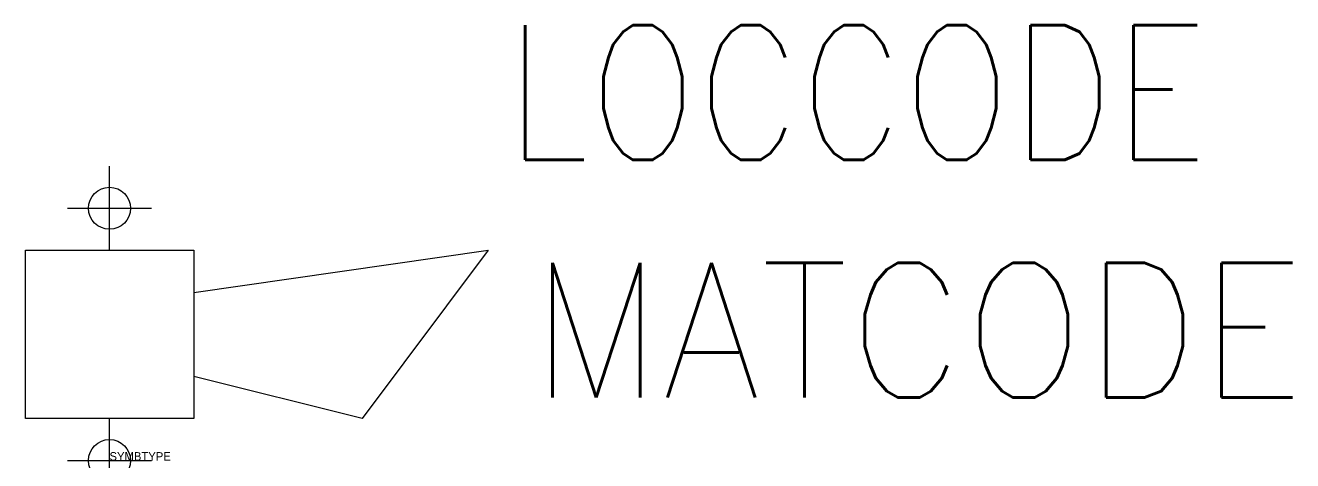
# Model space of a CAD drawing. Extents: x 103 to 133.1, y 234 to 244.4.
import ezdxf

# ---------------------------------------------------------------- set-up
doc = ezdxf.new("R2010")
doc.units = 0
doc.header["$MEASUREMENT"] = 0
doc.header["$PDMODE"] = 34
doc.linetypes.add('DASHED', pattern=[19.05, 12.7, -6.35])
doc.layers.get('0').update_dxf_attribs({"linetype": 'CONTINUOUS'})
for name, color, linetype in [('1', 8, 'CONTINUOUS'), ('11', 30, 'DASHED'), ('12', 30, 'DASHED'), ('3', 30, 'CONTINUOUS'), ('C', 7, 'CONTINUOUS')]:
    doc.layers.add(name, color=color, linetype=linetype)
doc.styles.add('DINY', font='SIMPLEX', dxfattribs={"width": 0.95})
doc.styles.add('ROMANS', font='ROMANS.SHX')

msp = doc.modelspace()

# ---------------------------------------------------------------- linework, layer by layer
at = {"layer": '1'}
for p, q in [((105, 239), (105, 240)), ((105, 234), (105, 235))]:
    msp.add_line(p, q, dxfattribs=at)
at = {"layer": '3'}
for p, q in [((103, 235), (103, 239)), ((103, 239), (107, 239)), ((107, 238), (114, 239)), ((107, 239), (107, 235)), ((114, 239), (111, 235)), ((111, 235), (107, 236)), ((107, 235), (103, 235))]:
    msp.add_line(p, q, dxfattribs=at)
at = {"layer": 'C', "color": 1}
msp.add_point((105, 240), dxfattribs=at)
at = {"layer": 'C', "color": 2}
msp.add_point((105, 234), dxfattribs=at)

# ---------------------------------------------------------------- texts
at = {"flags": 1}
msp.add_attdef('SYMBTYPE', (105, 234), 'HL', height=0.2, dxfattribs=at)
at = {"layer": '11', "style": 'ROMANS', "width": 0.85}
msp.add_attdef('LOCCODE', (114.405, 241.151), '', height=3.2, dxfattribs=at)
at = {"layer": '12', "style": 'DINY', "width": 0.95}
msp.add_attdef('MATCODE', (115, 235.5), '', height=3.2, dxfattribs=at)

doc.saveas('drawing.dxf')
